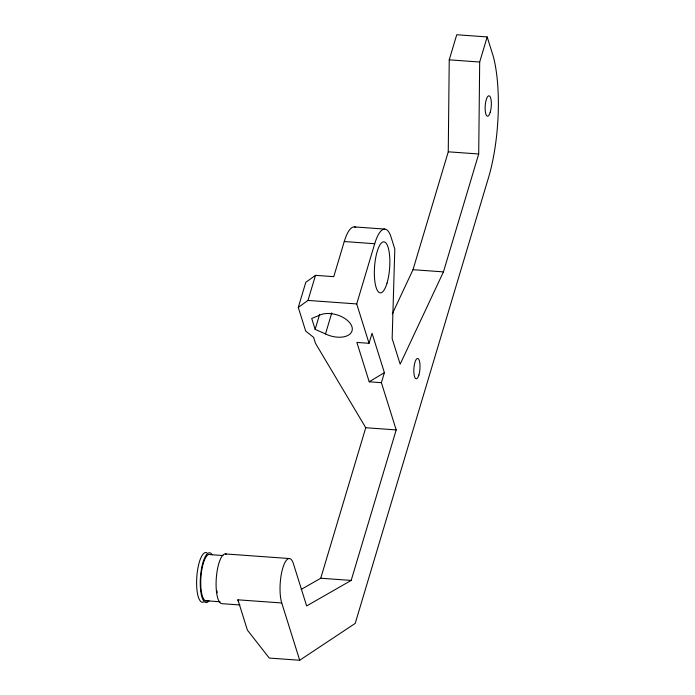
<?xml version="1.0" encoding="UTF-8"?>
<svg xmlns="http://www.w3.org/2000/svg" width="695" height="695" viewBox="0 0 695 695"><rect width="100%" height="100%" fill="white"/><g stroke="black" fill="none" stroke-linecap="round" stroke-linejoin="round"><path stroke-width="1.04" d="M392.293 313.888L413.004 269.695L448.258 151.805L449.239 59.831L456.737 34.75L487.186 36.939L493.354 56.625A89.447 26.48 -85.9 0 1 488.689 177.043L355.214 623.398L299.701 660.25L269.252 658.061L247.394 630.113L237.898 599.82L281.753 602.973L299.701 660.25M301.248 589.395L320.734 578.231L365.752 427.729L315.469 343.295L313.619 337.388L305.678 331.046L298.277 307.425L305.783 282.335L315.495 275.342L333.765 276.653L344.26 241.539L374.709 243.728A38.355 11.355 -85.9 0 1 391.111 237.256L394.803 249.053L392.154 338.595L400.172 364.189L443.445 271.884L478.707 153.995L479.689 62.029L487.186 36.939M298.277 307.425L307.989 300.422L315.495 275.342M315.139 329.352L311.716 318.484L319.596 315.191A19.173 10.998 16.6 0 1 344.624 318.345A19.173 10.998 16.6 0 1 349.637 334.304A19.173 10.998 16.6 0 1 325.486 333.939L315.139 329.352L319.639 314.296M325.486 333.939L331.793 312.872M281.753 602.973A24.933 7.384 -85.9 0 1 282.787 568.05A24.933 7.384 -85.9 0 1 293.455 563.845L306.643 605.944L351.184 580.421L396.202 429.918L381.39 382.676L369.21 381.798L356.874 342.427L369.054 343.304L356.709 303.932L374.709 243.728M369.054 343.304L372.051 333.27L384.396 372.642L381.39 382.676M369.21 381.798L384.396 372.642M449.239 59.831L479.689 62.029M448.258 151.805L478.707 153.995M354.302 226.9L384.743 229.089M413.004 269.695L443.445 271.884M307.989 300.422L356.709 303.932M365.752 427.729L396.202 429.918M225.371 553.932L289.311 558.537M222.982 555.531L210.316 554.619A23.335 6.907 -85.9 0 0 200.916 577.415A23.335 6.907 -85.9 0 0 207.136 600.775M320.734 578.231L351.184 580.421M205.329 600.706L220.107 601.774M239.923 604.971L221.948 603.677A24.933 7.384 -85.9 0 1 216.406 576.911A24.933 7.384 -85.9 0 1 226.318 554.184M238.585 601.653A24.924 7.376 -85.9 0 1 237.898 599.811M217.205 592.774A23.335 6.907 -85.9 0 1 216.927 590.75M209.065 600.749A24.933 7.376 -85.9 0 1 200.447 577.397A24.933 7.376 -85.9 0 1 212.227 554.792M203.435 602.096A24.933 7.376 -85.9 0 1 196.789 577.128A24.933 7.376 -85.9 0 1 206.832 552.786M344.26 241.539A38.355 11.355 -85.9 0 1 355.762 227.282M387.037 283.082A25.567 7.558 -85.9 0 0 384.839 242.095A25.567 7.558 -85.9 0 0 374.449 276.871A25.567 7.558 -85.9 0 0 387.037 283.082M418.903 374.935A10.225 3.032 -85.9 0 0 418.025 358.533A10.225 3.032 -85.9 0 0 413.864 372.433A10.225 3.032 -85.9 0 0 418.903 374.935M490.218 112.286A10.225 3.032 -85.9 0 0 489.332 95.884A10.225 3.032 -85.9 0 0 485.171 109.793A10.225 3.032 -85.9 0 0 490.218 112.286"/></g></svg>
